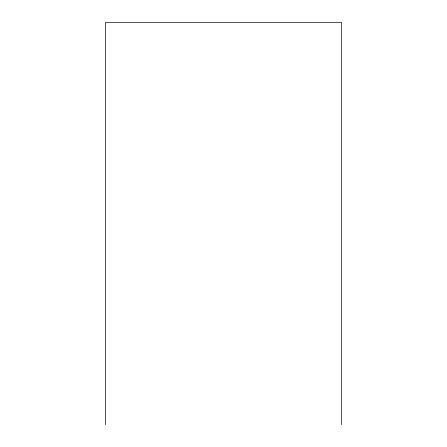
<?xml version="1.0" encoding="UTF-8"?>
<svg xmlns="http://www.w3.org/2000/svg" width="447" height="447" viewBox="0 0 447 447"><rect width="100%" height="100%" fill="white"/><g stroke="black" fill="none" stroke-linecap="round" stroke-linejoin="round"><path stroke-width="0.67" d="M341.447 424.65L341.447 22.35L105.553 22.35L105.553 424.65"/></g></svg>
